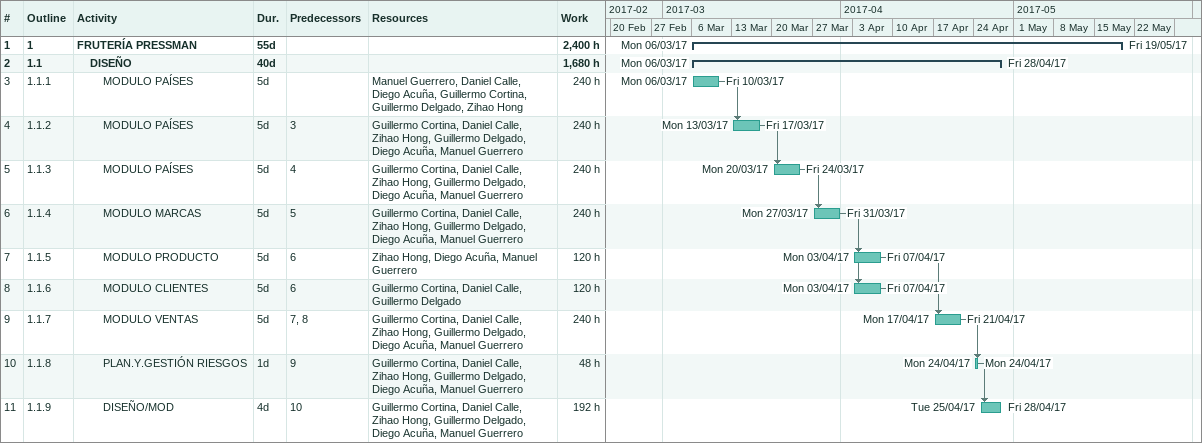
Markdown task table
| ID | WBS | Task | Duration | Start | Finish | Predecessors | Resources | Work (h) |
|---|---|---|---|---|---|---|---|---|
| 1 | 1 | **FRUTERÍA PRESSMAN** | 55d | 2017-03-06 | 2017-05-19 |  |  | 2400 |
| 2 | 1.1 | **DISEÑO** | 40d | 2017-03-06 | 2017-04-28 |  |  | 1680 |
| 3 | 1.1.1 | MODULO PAÍSES | 5d | 2017-03-06 | 2017-03-10 |  | Manuel Guerrero, Daniel Calle, Diego Acuña, Guillermo Cortina, Guillermo Delgado, Zihao Hong | 240 |
| 4 | 1.1.2 | MODULO PAÍSES | 5d | 2017-03-13 | 2017-03-17 | 3 | Guillermo Cortina, Daniel Calle, Zihao Hong, Guillermo Delgado, Diego Acuña, Manuel Guerrero | 240 |
| 5 | 1.1.3 | MODULO PAÍSES | 5d | 2017-03-20 | 2017-03-24 | 4 | Guillermo Cortina, Daniel Calle, Zihao Hong, Guillermo Delgado, Diego Acuña, Manuel Guerrero | 240 |
| 6 | 1.1.4 | MODULO MARCAS | 5d | 2017-03-27 | 2017-03-31 | 5 | Guillermo Cortina, Daniel Calle, Zihao Hong, Guillermo Delgado, Diego Acuña, Manuel Guerrero | 240 |
| 7 | 1.1.5 | MODULO PRODUCTO | 5d | 2017-04-03 | 2017-04-07 | 6 | Zihao Hong, Diego Acuña, Manuel Guerrero | 120 |
| 8 | 1.1.6 | MODULO CLIENTES | 5d | 2017-04-03 | 2017-04-07 | 6 | Guillermo Cortina, Daniel Calle, Guillermo Delgado | 120 |
| 9 | 1.1.7 | MODULO VENTAS | 5d | 2017-04-17 | 2017-04-21 | 7, 8 | Guillermo Cortina, Daniel Calle, Zihao Hong, Guillermo Delgado, Diego Acuña, Manuel Guerrero | 240 |
| 10 | 1.1.8 | PLAN.Y.GESTIÓN RIESGOS | 1d | 2017-04-24 | 2017-04-24 | 9 | Guillermo Cortina, Daniel Calle, Zihao Hong, Guillermo Delgado, Diego Acuña, Manuel Guerrero | 48 |
| 11 | 1.1.9 | DISEÑO/MOD | 4d | 2017-04-25 | 2017-04-28 | 10 | Guillermo Cortina, Daniel Calle, Zihao Hong, Guillermo Delgado, Diego Acuña, Manuel Guerrero | 192 |
